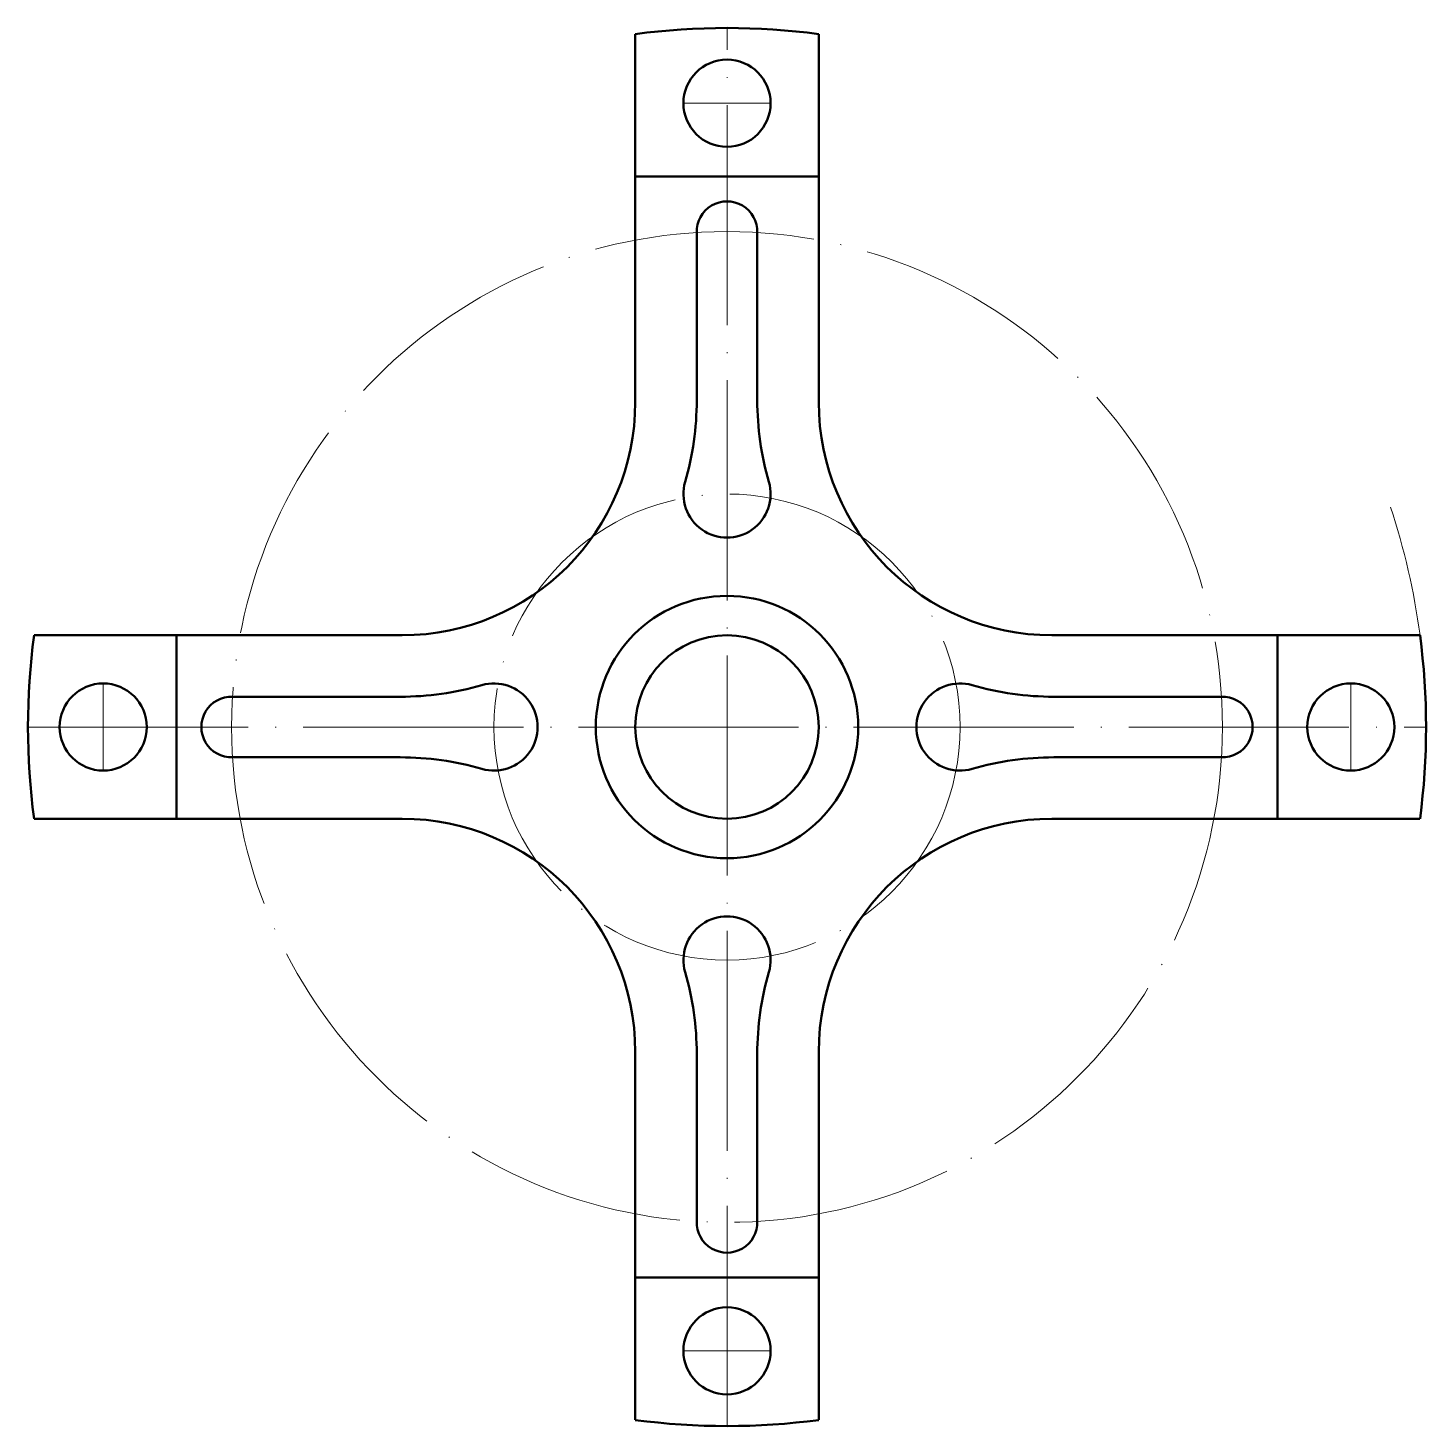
# Model space of a CAD drawing. Header units: millimetres. Extents: x 2358 to 2510, y 643 to 796.
import ezdxf

# ---------------------------------------------------------------- set-up
doc = ezdxf.new("R2010")
doc.units = ezdxf.units.MM
doc.linetypes.add('ACAD_ISO04W100', pattern=[30, 24, -2.95, 0.1, -2.95])
doc.layers.add('Contornos Visibles', color=7, linetype='Continuous', lineweight=50, true_color=0xffffff)
doc.layers.add('Ejes de revolución', color=6, linetype='ACAD_ISO04W100', lineweight=20, true_color=0xff00ff)

msp = doc.modelspace()

# ---------------------------------------------------------------- linework, layer by layer
at = {"layer": 'Contornos Visibles'}
for p, q in [((2424.07, 779.46), (2424.07, 795)), ((2444.07, 779.46), (2444.07, 795)), ((2444.07, 779.46), (2424.07, 779.46)), ((2424.07, 754.86), (2424.07, 779.46)), ((2444.07, 754.86), (2444.07, 779.46)), ((2430.77, 773.36), (2430.77, 755.08)), ((2437.37, 773.36), (2437.37, 755.08)), ((2374.07, 729.46), (2358.53, 729.46)), ((2374.07, 729.46), (2374.07, 709.46)), ((2398.67, 729.46), (2374.07, 729.46)), ((2469.47, 729.46), (2494.07, 729.46)), ((2494.07, 709.46), (2494.07, 729.46)), ((2494.07, 729.46), (2509.61, 729.46)), ((2380.17, 722.76), (2398.45, 722.76)), ((2487.97, 722.76), (2469.69, 722.76)), ((2380.17, 716.16), (2398.45, 716.16)), ((2487.97, 716.16), (2469.69, 716.16)), ((2374.07, 709.46), (2358.53, 709.46)), ((2398.67, 709.46), (2374.07, 709.46)), ((2469.47, 709.46), (2494.07, 709.46)), ((2494.07, 709.46), (2509.61, 709.46)), ((2424.07, 684.06), (2424.07, 659.46)), ((2430.77, 665.56), (2430.77, 683.84)), ((2437.37, 665.56), (2437.37, 683.84)), ((2444.07, 684.06), (2444.07, 659.46)), ((2424.07, 659.46), (2444.07, 659.46)), ((2424.07, 659.46), (2424.07, 643.92)), ((2444.07, 659.46), (2444.07, 643.92))]:
    msp.add_line(p, q, dxfattribs=at)
for centre, radius in [((2434.07, 787.46), 4.75), ((2434.07, 719.46), 14.3), ((2434.07, 719.46), 10), ((2366.07, 719.46), 4.75), ((2502.07, 719.46), 4.75), ((2434.07, 651.46), 4.75)]:
    msp.add_circle(centre, radius, dxfattribs=at)
for centre, radius, start, end in [((2434.07, 719.46), 76.2, 82.4591, 97.5409), ((2434.07, 773.46), 3.3, 358.2482, 181.7518), ((2398.67, 754.86), 25.4, 270, 0), ((2398.77, 755.08), 32, 343.8515, 0), ((2469.37, 755.08), 32, 180, 196.1485), ((2469.47, 754.86), 25.4, 180, 270), ((2434.07, 744.86), 4.75, 163.8515, 16.1485), ((2434.07, 719.46), 76.2, 172.4591, 187.5409), ((2434.07, 719.46), 76.2, 352.4591, 7.5409), ((2398.45, 754.76), 32, 270, 286.1485), ((2408.67, 719.46), 4.75, 253.8515, 106.1485), ((2459.47, 719.46), 4.75, 73.8515, 286.1485), ((2469.69, 754.76), 32, 253.8515, 270), ((2380.07, 719.46), 3.3, 88.2482, 271.7518), ((2488.07, 719.46), 3.3, 268.2482, 91.7518), ((2398.45, 684.16), 32, 73.8515, 90), ((2469.69, 684.16), 32, 90, 106.1485), ((2398.67, 684.06), 25.4, 0, 90), ((2469.47, 684.06), 25.4, 90, 180), ((2434.07, 694.06), 4.75, 343.8515, 196.1485), ((2398.77, 683.84), 32, 0, 16.1485), ((2469.37, 683.84), 32, 163.8515, 180), ((2434.07, 665.46), 3.3, 178.2482, 1.7518), ((2434.07, 719.46), 76.2, 262.4591, 277.5409)]:
    msp.add_arc(centre, radius, start, end, dxfattribs=at)
at = {"layer": 'Ejes de revolución'}
for p, q in [((2434.07, 643.26), (2434.07, 795.66)), ((2429.32, 787.46), (2438.82, 787.46)), ((2366.07, 714.71), (2366.07, 724.21)), ((2502.07, 724.21), (2502.07, 714.71)), ((2357.87, 719.46), (2510.27, 719.46)), ((2438.82, 651.46), (2429.32, 651.46))]:
    msp.add_line(p, q, dxfattribs=at)
for radius in [54, 25.4]:
    msp.add_circle((2434.07, 719.46), radius, dxfattribs=at)
msp.add_arc((2434.07, 719.46), 76.2, 7.5409, 18.345, dxfattribs=at)

doc.saveas('drawing.dxf')
